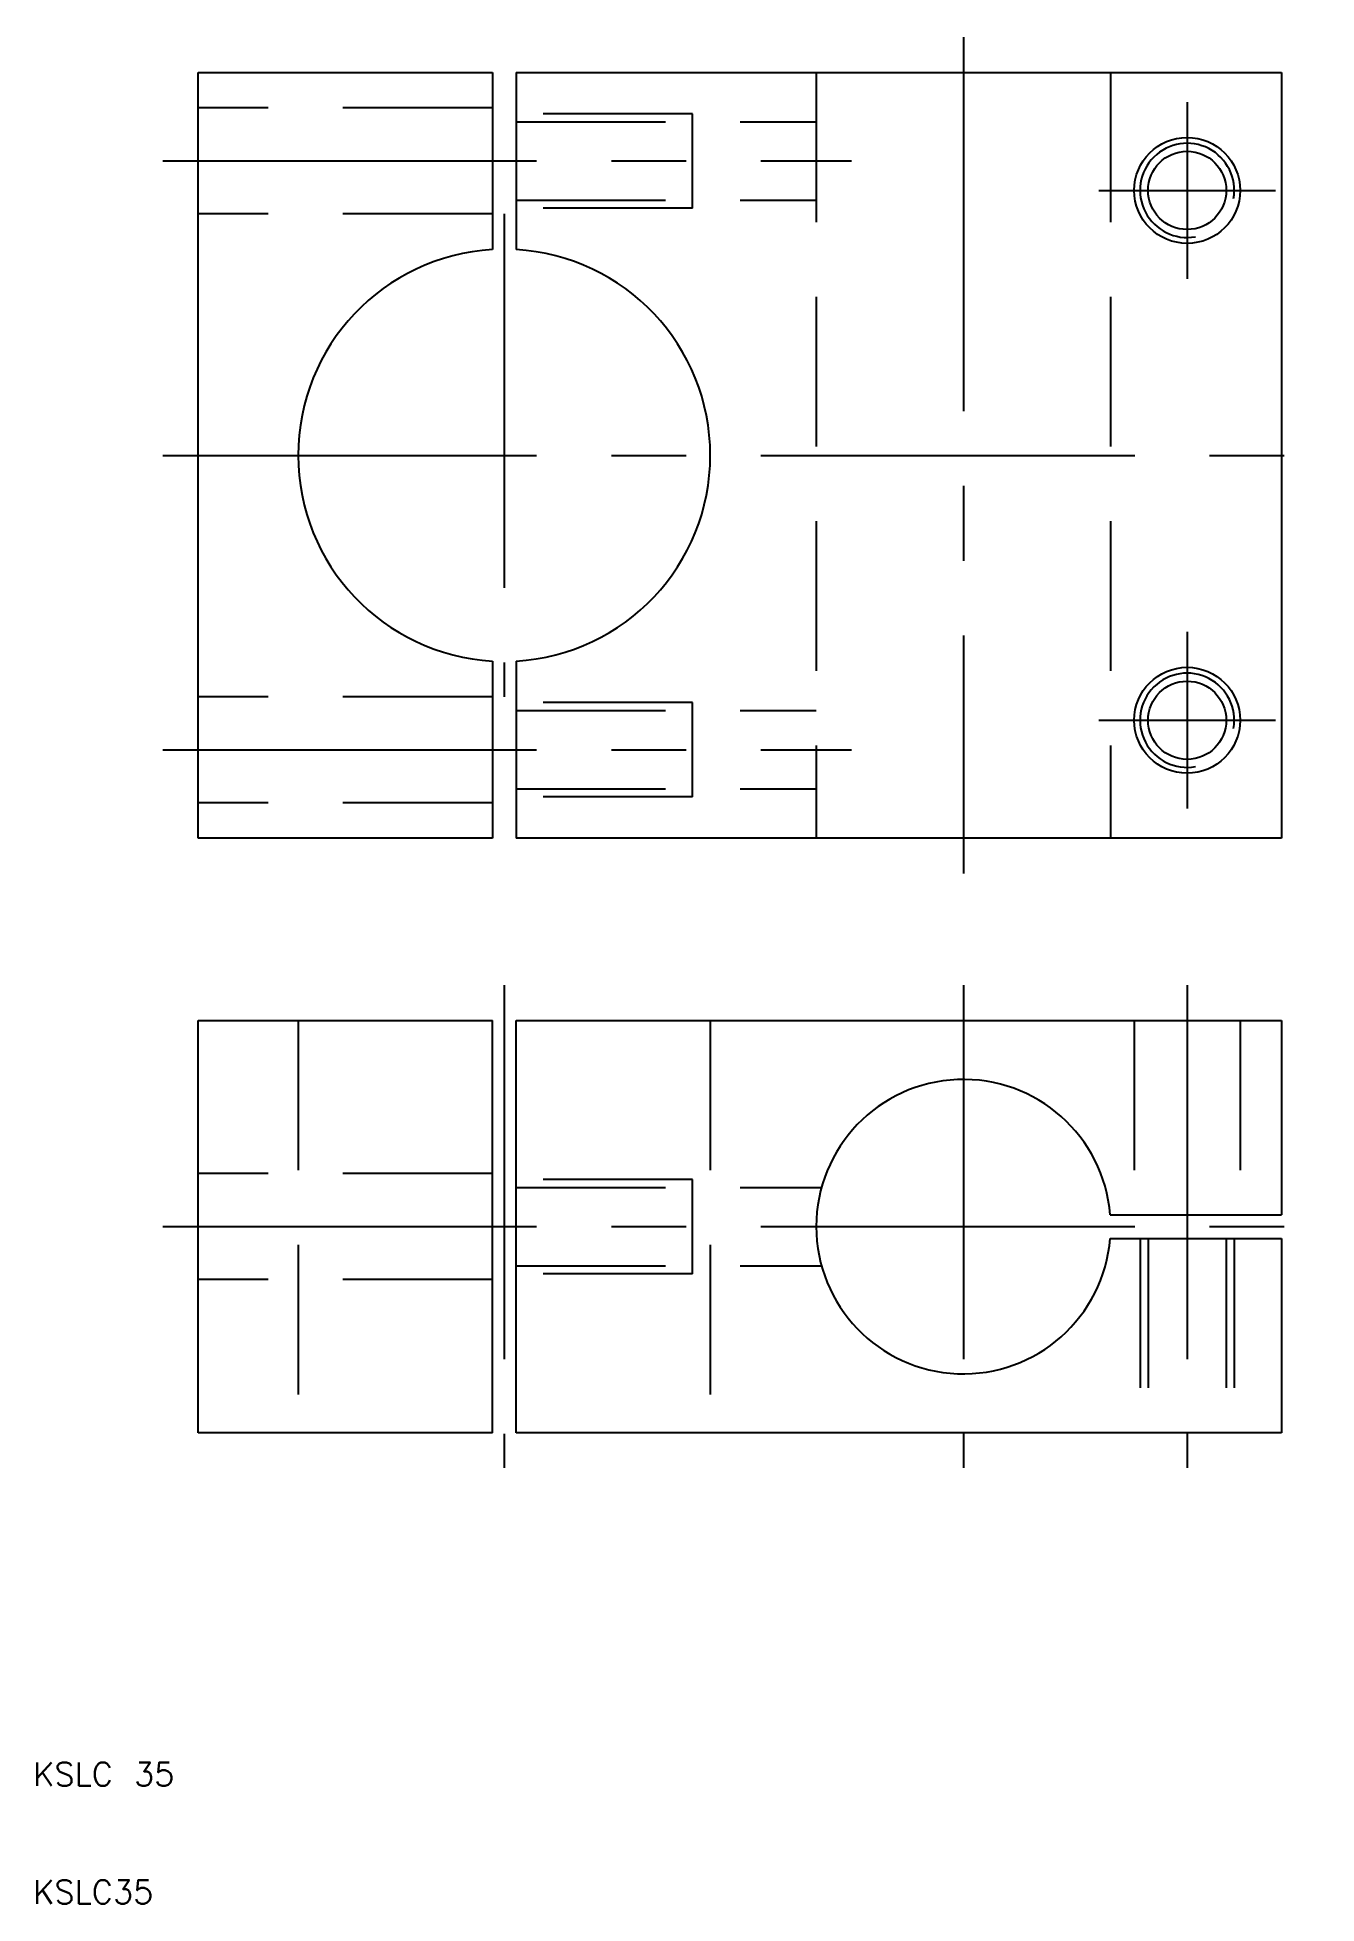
# Model space of a CAD drawing. Extents: x 10 to 119, y 10 to 168.
import ezdxf

# ---------------------------------------------------------------- set-up
doc = ezdxf.new("R2010")
doc.units = 0
doc.linetypes.add('CENTER', pattern=[50.8, 31.75, -6.35, 6.35, -6.35])
doc.linetypes.add('DASHED', pattern=[19.05, 12.7, -6.35])
doc.layers.get('0').update_dxf_attribs({"linetype": 'CONTINUOUS'})
doc.layers.add('CENTER', color=1, linetype='CENTER')
doc.styles.get("Standard").update_dxf_attribs({"font": 'txt.shx'})

msp = doc.modelspace()

# ---------------------------------------------------------------- linework, layer by layer
for p, q in [((24, 100.5), (24, 165.5)), ((24, 165.5), (49, 165.5)), ((49, 165.5), (49, 150.47)), ((51, 165.5), (116, 165.5)), ((51, 165.5), (51, 150.47)), ((116, 165.5), (116, 100.5)), ((49, 115.53), (49, 100.5)), ((51, 115.53), (51, 100.5)), ((49, 100.5), (24, 100.5)), ((116, 100.5), (51, 100.5)), ((24, 85), (49, 85)), ((24, 50), (24, 85)), ((49, 50), (49, 85)), ((51, 85), (116, 85)), ((51, 50), (51, 85)), ((116, 85), (116, 68.5)), ((101.46, 68.5), (116, 68.5)), ((101.46, 66.5), (116, 66.5)), ((116, 66.5), (116, 50)), ((49, 50), (24, 50)), ((116, 50), (51, 50))]:
    msp.add_line(p, q)
at = {"color": 3, "linetype": 'DASHED'}
for p, q in [((76.5, 165.5), (76.5, 100.5)), ((101.5, 165.5), (101.5, 100.5)), ((49, 162.5), (24, 162.5)), ((66, 162), (51, 162)), ((66, 154), (66, 162)), ((51, 161.32), (76.5, 161.32)), ((51, 154.68), (76.5, 154.68)), ((66, 154), (51, 154)), ((49, 153.5), (24, 153.5)), ((49, 112.5), (24, 112.5)), ((66, 112), (51, 112)), ((51, 111.32), (76.5, 111.32)), ((66, 104), (66, 112)), ((51, 104.68), (76.5, 104.68)), ((49, 103.5), (24, 103.5)), ((66, 104), (51, 104)), ((32.5, 85), (32.5, 50)), ((67.5, 85), (67.5, 50)), ((103.5, 85), (103.5, 68.5)), ((112.5, 85), (112.5, 68.5)), ((49, 72), (24, 72)), ((66, 71.5), (51, 71.5)), ((66, 63.5), (66, 71.5)), ((51, 70.82), (76.95, 70.82)), ((104, 66.5), (104, 50)), ((104.68, 66.5), (104.68, 50)), ((111.32, 66.5), (111.32, 50)), ((112, 66.5), (112, 50)), ((51, 64.18), (76.95, 64.18)), ((66, 63.5), (51, 63.5)), ((49, 63), (24, 63))]:
    msp.add_line(p, q, dxfattribs=at)
for centre, radius in [((108, 155.5), 4.5), ((108, 155.5), 3.32), ((108, 110.5), 4.5), ((108, 110.5), 3.32)]:
    msp.add_circle(centre, radius)
at = {"color": 3}
for centre in [(108, 155.5), (108, 110.5)]:
    msp.add_arc(centre, 4, 350, 280, dxfattribs=at)
for centre, radius, start, end in [((50, 133), 17.5, 93.2758, 266.7242), ((50, 133), 17.5, 273.2758, 86.7242), ((89, 67.5), 12.5, 4.5886, 355.4114)]:
    msp.add_arc(centre, radius, start, end)
at = {"layer": 'CENTER'}
for p, q in [((89, 168.5), (89, 97.5)), ((108, 163), (108, 148)), ((21, 158), (79.5, 158)), ((100.5, 155.5), (115.5, 155.5)), ((50, 153.5), (50, 112.5)), ((21, 133), (119, 133)), ((108, 118), (108, 103)), ((100.5, 110.5), (115.5, 110.5)), ((21, 108), (79.5, 108)), ((50, 88), (50, 47)), ((89, 88), (89, 47)), ((108, 88), (108, 47)), ((21, 67.5), (119, 67.5))]:
    msp.add_line(p, q, dxfattribs=at)

# ---------------------------------------------------------------- texts
for s, p in [('KSLC 35', (10, 20)), ('KSLC35', (10, 10))]:
    msp.add_text(s, height=2).set_placement(p)

doc.saveas('drawing.dxf')
